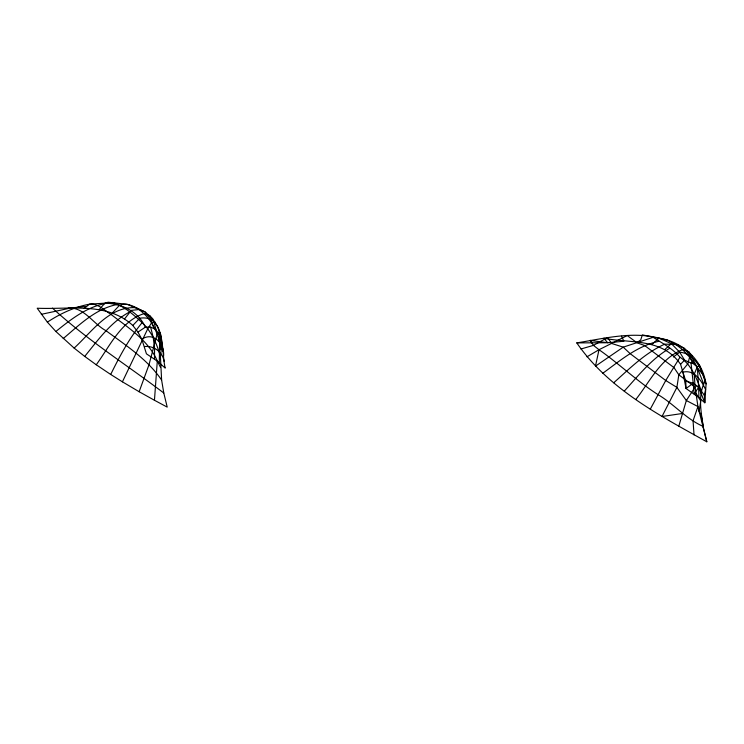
<?xml version="1.0" encoding="UTF-8"?>
<svg xmlns="http://www.w3.org/2000/svg" width="744" height="744" viewBox="0 0 744 744"><rect width="100%" height="100%" fill="white"/><g stroke="black" fill="none" stroke-linecap="round" stroke-linejoin="round"><path stroke-width="1.12" d="M154.51 359.222L154.557 348.304L153.227 337.385L150.623 327.109L145.331 327.183L137.956 332.103L141.816 339.227L146.447 353.846L154.51 359.222A41.617 10.909 28.9 0 1 159.309 362.867L165.224 368.103C161.011 351.996 166.172 314.219 139.751 318.209L132.804 325.463L137.956 332.103M159.309 362.867L159.588 342.287L158.779 333.386L155.105 329.118L150.623 327.109M84.165 308.435L89.54 304.175L104.932 303.152L108.178 302.213L127.364 304.343L144.922 311.829L152.594 318.525L157.654 326.997L159.383 331.787L161.495 347.336L160.434 356.785L161.615 380.044L163.782 392.999L167.214 407.117L154.454 400.263L157.31 360.933C148.205 340.129 128.135 327.695 110.847 314.303C104.3 310.369 97.855 303.078 89.54 304.175C74.316 306.974 60.236 313.67 47.374 322.143L37.2 308.221C69.155 309.69 107.034 301.571 132.804 325.463M705.405 380.798C697.361 394.701 701.22 412.52 703.378 427.67L706.8 441.787C659.426 415.412 608.266 388.712 576.786 342.891C603.784 338.585 631.823 331.173 658.952 338.092C681.392 341.654 700.709 358.097 705.405 380.798L706.084 383.876L704.819 402.783L698.895 397.547L686.033 388.526L682.927 372.158L680.555 364.281C662.179 337.841 631.349 343.589 603.784 338.25L607.718 342.752L623.863 341.245L621.547 336.204M637.748 342.035L640.733 339.878L642.36 334.865L667.256 340.064L675.719 344.426L682.611 349.652L688.963 351.717L697.388 367.889L698.672 387.336L704.819 402.783L704.382 395.352L705.572 389.493C701.434 380.77 694.468 369.294 682.927 372.158L685.763 381.123L686.033 388.526L693.231 383.225L691.018 363.026L684.582 360.143L679.691 352.163L671.367 343.654L658.952 338.092L652.228 344.137M706.8 441.787L697.937 406.559L695.101 387.094L678.826 374.799L674.008 367.629L644.63 345.495L637.19 342.9L627.248 335.563L599.013 349.717L595.47 366.16L623.23 347.16L653.176 337.292C662.458 343.44 672.716 348.527 679.988 357.204C691.52 364.83 696.616 378.529 701.387 390.935M678.733 426.396L686.34 400.523L695.101 387.094L694.189 374.334L697.128 367.22L699.425 365.053L706.084 383.876M154.454 400.263L139.137 391.725L148.977 364.802L157.179 333.954L159.383 331.787L160.546 334.075L163.029 351.475M139.137 391.725L122.416 381.821L147.675 328.96L151.59 322.775L155.022 322.003M122.416 381.821L110.698 374.464C119.635 356.357 129.177 338.288 142.104 322.673C133.483 314.619 124.285 306.314 112.893 302.52C90.619 303.896 72.559 318.023 55.874 331.48L47.374 322.143M650.293 409.135L665.741 380.51L679.988 357.204M110.698 374.464L96.246 364.774C109.554 346.592 121.03 321.064 143.862 313.68L149.907 315.642L153.803 321.733L156.184 330.094M124.62 318.86L131.288 310.378L138.747 309.551M694.375 384.127L693.231 383.225L698.672 387.336L694.096 393.902L693.231 383.225L685.763 381.123M635.841 399.444C649.791 381.877 660.57 358.162 682.611 349.652L689.586 357.12L697.128 367.22L703.443 383.476M99.073 309.699L104.932 303.152C121.523 303.515 138.384 311.392 145.331 327.183M55.874 331.48L74.14 348.09L84.714 356.404C98.059 340.073 110.735 321.985 129.8 311.885M112.539 312.74L119.524 305.282C128.6 301.543 136.877 308.788 144.922 311.829L150.539 319.223L153.943 328.364M624.309 391.084C638.324 375.739 651.446 358.831 669.73 348.285M680.555 364.281L684.582 360.143M74.14 348.09C91.977 331.768 108.959 306.175 135.947 307.672C150.902 316.339 158.807 333.117 160.871 349.782M613.726 382.76C629.656 368.587 645.001 353.037 664.727 344.156L675.719 344.426L684.285 348.164L689.474 355.279L692.32 362.998L695.826 365.648M664.848 349.494L671.367 343.654L678.547 345.272M63.203 338.585C79.655 324.719 95.92 308.36 117.933 304.352M673.413 356.99L679.691 352.163C694.84 353.632 701.527 369.145 705.61 381.904M602.798 373.256C620.208 360.598 637.413 345.7 659.054 341.273M586.96 356.813L599.013 349.717C619.324 363.89 637.227 381.393 658.235 394.757C674.073 404.132 686.024 418.937 703.145 426.396M692.478 355.92L689.586 357.12L687.893 363.732L678.826 374.799L676.891 387.382L662.002 416.501L682.462 413.478M141.816 339.227C153.729 331.136 164.647 344.351 163.606 356.004M580.915 349.01L593.442 345.374L607.634 337.525L611.54 343.43L623.23 347.16L630.196 353.679L665.741 380.51L676.891 387.382L686.34 400.523L697.937 406.559L693.055 420.797L694.04 434.942M41.32 314.331L70.773 307.979L86.295 306.435M68.123 308.081C83.979 306.695 93.288 324.04 106.048 330.727C125.978 345.523 147.358 359.175 161.615 380.044M692.32 362.998L691.018 363.026M576.786 342.891L607.718 342.752L590.141 340.389L593.442 345.374L599.013 349.717M144.615 346.546C154.175 345.467 162.527 352.238 164.257 361.547M704.382 395.352L698.672 387.336L695.938 385.299M84.714 356.404L96.246 364.774M163.782 392.999C126.564 364.793 86.983 339.776 52.471 308.128M161.495 347.336L162.425 348.378M142.104 322.673C151.832 331.796 157.068 344.137 160.434 356.785M697.388 367.889L702.224 373.665M590.141 340.389L592.066 342.798M695.807 393.027L700.774 400.96L699.034 411.59L701.201 414.715L703.378 427.67M158.779 333.386L161.411 339.459M157.31 360.933L160.546 367.471M698.672 387.336L698.895 397.547"/></g></svg>
